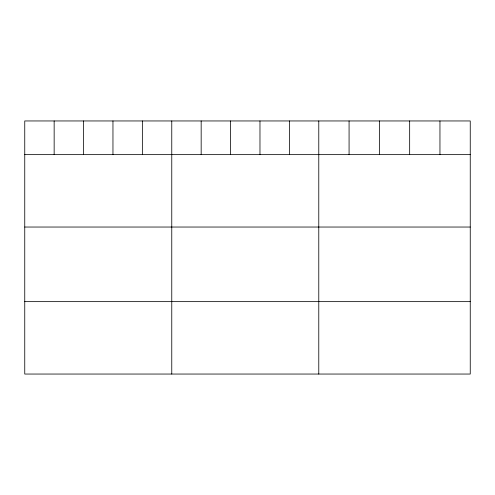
<?xml version="1.0" encoding="UTF-8"?>
<svg xmlns="http://www.w3.org/2000/svg" width="495" height="495" viewBox="0 0 495 495"><rect width="100%" height="100%" fill="white"/><g stroke="black" fill="none" stroke-linecap="round" stroke-linejoin="round"><path stroke-width="0.74" d="M470.25 154.638L470.25 374.047L24.75 374.047L24.75 120.953L470.25 120.953L470.25 154.638L24.75 154.638M24.75 227.038L470.25 227.038M24.75 301.641L470.25 301.641M439.956 120.953L439.956 154.638M409.662 120.953L409.662 154.638M379.368 120.953L379.368 154.638M349.074 120.953L349.074 154.638M318.78 120.953L318.78 374.047M289.377 120.953L289.377 154.638M259.974 120.953L259.974 154.638M230.571 120.953L230.571 154.638M201.168 120.953L201.168 154.638M171.765 120.953L171.765 374.047M142.362 120.953L142.362 154.638M112.959 120.953L112.959 154.638M83.556 120.953L83.556 154.638M54.153 120.953L54.153 154.638"/></g></svg>
